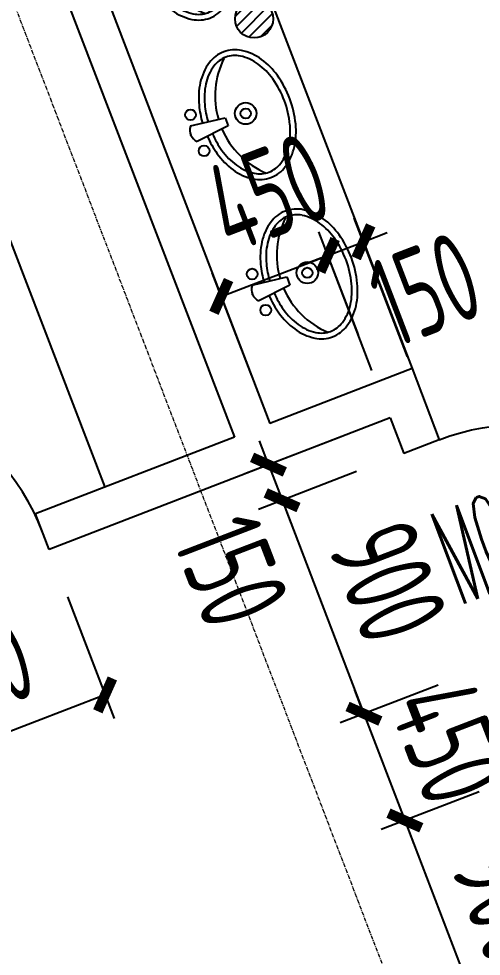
# Model space of a CAD drawing. Header units: millimetres. Extents: x 0 to 12095980, y -6694179 to 0.
# Drawn here: x 11665571 to 11667394, y -6403122 to -6399432 of the extents above; entities that cross this region are included whole.
import ezdxf

# ---------------------------------------------------------------- set-up
doc = ezdxf.new("R2010")
doc.units = ezdxf.units.MM
doc.header["$LTSCALE"] = 10
doc.linetypes.add('A1-RG-AXIS$0$CENTER', pattern=[50.8, 31.75, -6.35, 6.35, -6.35])
doc.layers.add('A1-RG-AXIS$0$A-GRID', color=1, linetype='A1-RG-AXIS$0$CENTER', lineweight=9)
for name, color, linetype in [('A1-RG-AXIS$0$A2-RG-AXIS-150$0$A-DIMS-100', 1, 'Continuous'), ('A1-RI-F2$0$A-DIMS-1：100', 1, 'Continuous'), ('A1-RI-F2$0$A-DOOR', 32, 'Continuous'), ('A1-RI-F2$0$A-EVAC1', 5, 'Continuous'), ('A1-RI-F2$0$A-FIXT', 55, 'Continuous'), ('A1-RI-F2$0$A-HATH', 8, 'Continuous'), ('A1-RI-F2$0$A-TEXT1', 4, 'Continuous'), ('A1-RI-F2$0$A-WALL', 7, 'Continuous'), ('A1-RI-F2$0$N-SYMB-DOOR', 13, 'Continuous'), ('A1-RI-F2$0$N-SYMB-DOOR1', 13, 'Continuous'), ('A1-RI-F2$0$N-SYMB-DOOR2', 13, 'Continuous')]:
    doc.layers.add(name, color=color, linetype=linetype)
doc.styles.add('A1-RG-AXIS$0$A2-RG-AXIS-150$0$XD2008', font='romans.shx', dxfattribs={"width": 0.7})
doc.styles.add('A1-RI-F2$0$ECADI', font='gbeitc.shx', dxfattribs={"width": 0.7, "bigfont": 'gbcbig.shx'})
doc.styles.add('A1-RI-F2$0$ECADI-SYM', font='simplex.shx', dxfattribs={"width": 0.7, "bigfont": 'hztxt.shx'})
doc.styles.add('A1-RI-F2$0$XD2008', font='xd-hzs.shx', dxfattribs={"width": 0.7, "bigfont": 'xd-hztxt.shx'})
doc.dimstyles.new('A1-RG-AXIS$0$A2-RG-AXIS-150$0$XD100', dxfattribs={"dimscale": 100, "dimtxt": 5.5, "dimasz": 1.5, "dimexe": 1, "dimexo": 2, "dimgap": 0.5, "dimtad": 1, "dimdec": 0, "dimdsep": 46, "dimtxsty": 'A1-RG-AXIS$0$A2-RG-AXIS-150$0$XD2008', "dimblk": 'A1-RG-AXIS$0$A2-RG-AXIS-150$0$_ArchTick', "dimcen": 2.5, "dimclrt": 4, "dimaunit": 1, "dimadec": 3, "dimazin": 0, "dimtfac": 1, "dimtdec": 0, "dimtix": 1, "dimtmove": 0, "dimatfit": 3, "dimfxl": 1, "dimtolj": 1, "dimtzin": 0, "dimarcsym": 0})
doc.dimstyles.new('A1-RI-F2$0$XD100$0', dxfattribs={"dimscale": 100, "dimtxt": 3.5, "dimasz": 2, "dimexe": 1, "dimexo": 2, "dimgap": 1, "dimtad": 1, "dimdec": 0, "dimdsep": 46, "dimtxsty": 'A1-RI-F2$0$XD2008', "dimblk1": 'A1-RI-F2$0$_ArchTick', "dimblk2": 'A1-RI-F2$0$_ArchTick', "dimsah": 1, "dimcen": 2.5, "dimclrd": 1, "dimclre": 1, "dimclrt": 4, "dimaunit": 1, "dimadec": 0, "dimazin": 0, "dimtfac": 1, "dimtdec": 0, "dimtix": 1, "dimtmove": 2, "dimatfit": 3, "dimfxl": 1, "dimtolj": 1, "dimtzin": 0, "dimarcsym": 0})

# ---------------------------------------------------------------- blocks, each defined once
blk = doc.blocks.new('A1-RI-F2$0$A-X-D2-60$0$d900')
at = {"layer": 'A1-RI-F2$0$A-DOOR'}
blk.add_lwpolyline([(1255688.4, 177571.7), (1255688.4, 177606.7), (1256588.5, 177606.7), (1256588.5, 177571.7)], close=True, dxfattribs=at)
blk.add_arc((1255688.4, 177606.7), 900, 270.0451, 357.6771, dxfattribs=at)
blk = doc.blocks.new('A1-RI-F2$0$A-X-D2-60$0$A$C299E524A')
at = {"layer": 'A1-RI-F2$0$A-FIXT'}
for p, q in [((190.2, -89.3), (207.3, 50)), ((207.3, 50), (241.3, 50.2)), ((241.3, 50.2), (256.5, -85.2))]:
    blk.add_line(p, q, dxfattribs=at)
for centre, radius in [((219.9, 132.1), 42.6), ((219.9, 132.1), 20.1), ((149.1, -73.5), 21.2), ((300.9, -72.7), 21.2)]:
    blk.add_circle(centre, radius, dxfattribs=at)
for centre, radius, start, end in [((198.4, 26.4), 284.8, 105.2325, 123.1061), ((227.5, -80.4), 395.5, 90.2624, 105.2325), ((227.5, -80.4), 395.5, 75.2924, 90.2624), ((255.6, 26.7), 284.8, 57.4188, 75.2924), ((154.5, 93.8), 204.4, 123.1061, 147.5758), ((198.4, 26.4), 262.3, 105.2325, 123.1061), ((227.5, -80.4), 373, 90.2624, 105.2325), ((227.5, -80.4), 373, 75.2924, 90.2624), ((255.6, 26.7), 262.3, 57.4188, 75.2924), ((298.9, 94.5), 204.4, 32.9491, 57.4188), ((154.5, 93.8), 181.9, 123.1061, 147.5758), ((298.9, 94.5), 181.9, 32.9491, 57.4188), ((88, 136), 125.7, 147.5758, 180.2624), ((88, 136), 103.2, 147.5758, 180.2624), ((365, 137.3), 103.2, 0.2624, 32.9491), ((365, 137.3), 125.7, 0.2624, 32.9491), ((88, 136), 125.7, 180.2624, 212.9491), ((88, 136), 103.2, 180.2624, 212.9491), ((227.9, 351.7), 329.1, 222.9962, 265.8488), ((227.9, 351.7), 329.1, 272.8594, 316.7744), ((365, 137.3), 103.2, 327.5758, 0.2624), ((365, 137.3), 125.7, 327.5758, 0.2624), ((154.1, 178.8), 181.9, 212.9491, 237.4188), ((298.5, 179.5), 181.9, 303.1061, 327.5758), ((154.1, 178.8), 204.4, 212.9491, 237.4188), ((298.5, 179.5), 204.4, 303.1061, 327.5758), ((197.4, 246.6), 284.8, 237.4188, 255.2924), ((197.4, 246.6), 262.3, 237.4188, 255.2924), ((254.6, 246.9), 262.3, 285.2325, 303.1061), ((254.6, 246.9), 284.8, 285.2325, 303.1061), ((225.5, 353.7), 395.5, 255.2924, 265.7507), ((225.5, 353.7), 373, 255.2924, 265.9168), ((225.5, 353.7), 373, 273.6151, 285.2325), ((225.5, 353.7), 395.5, 273.7753, 285.2325), ((221.9, -50.5), 49.6, 231.5281, 315.6555)]:
    blk.add_arc(centre, radius, start, end, dxfattribs=at)
blk.add_point((225, -100), dxfattribs=at)
blk = doc.blocks.new('A1-RI-F2$0$_ArchTick')
at = {"color": 0, "linetype": 'ByBlock', "const_width": 0.4}
blk.add_lwpolyline([(-0.5, -0.5), (0.5, 0.5)], dxfattribs=at)
blk = doc.blocks.new('*D207')
at = {"layer": 'A1-RI-F2$0$A-DIMS-1：100', "color": 1, "linetype": 'ByBlock', "lineweight": -2, "transparency": 16777216}
for p, q in [((11666848.2, -6401074.6), (11666461.9, -6401222.9)), ((11666555.3, -6401187), (11666519.4, -6401093.7)), ((11666901.9, -6401214.6), (11666515.7, -6401362.9)), ((11666555.3, -6401187), (11666609.1, -6401327.1)), ((11666609.1, -6401327.1), (11666644.9, -6401420.4))]:
    blk.add_line(p, q, dxfattribs=at)
at = {"layer": 'A1-RI-F2$0$A-DIMS-1：100', "color": 1, "linetype": 'ByBlock', "lineweight": -2, "transparency": 16777216, "xscale": 100, "yscale": 100, "zscale": 100}
for p, rotation in [((11666555.3, -6401187), 291.0026255580162), ((11666609.1, -6401327.1), 111.0026255580162)]:
    blk.add_blockref('A1-RI-F2$0$_ArchTick', p, dxfattribs=dict(at, rotation=rotation))
at = {"layer": 'A1-RI-F2$0$A-DIMS-1：100', "color": 4, "linetype": 'ByBlock', "transparency": 16777216, "insert": (11666410, -6401607.5), "char_height": 350, "attachment_point": 5, "rotation": 291.0026, "style": 'A1-RI-F2$0$XD2008'}
blk.add_mtext('\\A1;150', dxfattribs=at)
blk = doc.blocks.new('*D208')
at = {"layer": 'A1-RI-F2$0$A-DIMS-1：100', "color": 1, "linetype": 'ByBlock', "lineweight": -2, "transparency": 16777216}
for p, q in [((11666901.9, -6401214.6), (11666515.7, -6401362.9)), ((11666609.1, -6401327.1), (11666931.6, -6402167.3)), ((11667224.5, -6402054.8), (11666838.3, -6402203.1))]:
    blk.add_line(p, q, dxfattribs=at)
at = {"layer": 'A1-RI-F2$0$A-DIMS-1：100', "color": 1, "linetype": 'ByBlock', "lineweight": -2, "transparency": 16777216, "xscale": 100, "yscale": 100, "zscale": 100}
for p, rotation in [((11666609.1, -6401327.1), 111.0026256005504), ((11666931.6, -6402167.3), 291.0026256005504)]:
    blk.add_blockref('A1-RI-F2$0$_ArchTick', p, dxfattribs=dict(at, rotation=rotation))
at = {"layer": 'A1-RI-F2$0$A-DIMS-1：100', "color": 4, "linetype": 'ByBlock', "transparency": 16777216, "insert": (11667027.1, -6401648.6), "char_height": 350, "attachment_point": 5, "rotation": 291.0026, "style": 'A1-RI-F2$0$XD2008'}
blk.add_mtext('\\A1;900', dxfattribs=at)
blk = doc.blocks.new('*D209')
at = {"layer": 'A1-RI-F2$0$A-DIMS-1：100', "color": 1, "linetype": 'ByBlock', "lineweight": -2, "transparency": 16777216}
for p, q in [((11667224.5, -6402054.8), (11666838.3, -6402203.1)), ((11666931.6, -6402167.3), (11666895.8, -6402073.9)), ((11666931.6, -6402167.3), (11667092.9, -6402587.4)), ((11667385.8, -6402475), (11666999.5, -6402623.2)), ((11667092.9, -6402587.4), (11667128.7, -6402680.7))]:
    blk.add_line(p, q, dxfattribs=at)
at = {"layer": 'A1-RI-F2$0$A-DIMS-1：100', "color": 1, "linetype": 'ByBlock', "lineweight": -2, "transparency": 16777216, "xscale": 100, "yscale": 100, "zscale": 100}
for p, rotation in [((11666931.6, -6402167.3), 291.0026256005504), ((11667092.9, -6402587.4), 111.0026256005504)]:
    blk.add_blockref('A1-RI-F2$0$_ArchTick', p, dxfattribs=dict(at, rotation=rotation))
at = {"layer": 'A1-RI-F2$0$A-DIMS-1：100', "color": 4, "linetype": 'ByBlock', "transparency": 16777216, "insert": (11667269, -6402278.8), "char_height": 350, "attachment_point": 5, "rotation": 291.0026, "style": 'A1-RI-F2$0$XD2008'}
blk.add_mtext('\\A1;450', dxfattribs=at)
blk = doc.blocks.new('*D210')
at = {"layer": 'A1-RI-F2$0$A-DIMS-1：100', "color": 1, "linetype": 'ByBlock', "lineweight": -2, "transparency": 16777216}
for p, q in [((11667385.8, -6402475), (11666999.5, -6402623.2)), ((11667092.9, -6402587.4), (11667415.5, -6403427.6)), ((11667708.3, -6403315.2), (11667322.1, -6403463.4))]:
    blk.add_line(p, q, dxfattribs=at)
at = {"layer": 'A1-RI-F2$0$A-DIMS-1：100', "color": 1, "linetype": 'ByBlock', "lineweight": -2, "transparency": 16777216, "xscale": 100, "yscale": 100, "zscale": 100}
for p, rotation in [((11667092.9, -6402587.4), 111.0026256005504), ((11667415.5, -6403427.6), 291.0026256005504)]:
    blk.add_blockref('A1-RI-F2$0$_ArchTick', p, dxfattribs=dict(at, rotation=rotation))
at = {"layer": 'A1-RI-F2$0$A-DIMS-1：100', "color": 4, "linetype": 'ByBlock', "transparency": 16777216, "insert": (11667510.9, -6402908.9), "char_height": 350, "attachment_point": 5, "rotation": 291.0026, "style": 'A1-RI-F2$0$XD2008'}
blk.add_mtext('\\A1;900', dxfattribs=at)
blk = doc.blocks.new('*D217')
at = {"layer": 'A1-RI-F2$0$A-DIMS-1：100', "color": 1, "linetype": 'ByBlock', "lineweight": -2, "transparency": 16777216}
for p, q in [((11667103.2, -6400762.4), (11666893.7, -6400216.6)), ((11666963.2, -6400816.2), (11666753.6, -6400270.4)), ((11666929.5, -6400310), (11667022.9, -6400274.1)), ((11666789.5, -6400363.7), (11666929.5, -6400310)), ((11666789.5, -6400363.7), (11666696.1, -6400399.6))]:
    blk.add_line(p, q, dxfattribs=at)
at = {"layer": 'A1-RI-F2$0$A-DIMS-1：100', "color": 1, "linetype": 'ByBlock', "lineweight": -2, "transparency": 16777216, "xscale": 100, "yscale": 100, "zscale": 100}
for p, rotation in [((11666929.5, -6400310), 201.0026255573156), ((11666789.5, -6400363.7), 21.00262555731549)]:
    blk.add_blockref('A1-RI-F2$0$_ArchTick', p, dxfattribs=dict(at, rotation=rotation))
at = {"layer": 'A1-RI-F2$0$A-DIMS-1：100', "color": 4, "linetype": 'ByBlock', "transparency": 16777216, "insert": (11667172.7, -6400496.9), "char_height": 350, "attachment_point": 5, "rotation": 21.0026, "style": 'A1-RI-F2$0$XD2008'}
blk.add_mtext('\\A1;150', dxfattribs=at)
blk = doc.blocks.new('*D218')
at = {"layer": 'A1-RI-F2$0$A-DIMS-1：100', "color": 1, "linetype": 'ByBlock', "lineweight": -2, "transparency": 16777216}
for p, q in [((11666909.6, -6400676.6), (11666753.6, -6400270.4)), ((11666369.4, -6400525), (11666789.5, -6400363.7)), ((11666489.5, -6400837.9), (11666333.5, -6400431.7))]:
    blk.add_line(p, q, dxfattribs=at)
at = {"layer": 'A1-RI-F2$0$A-DIMS-1：100', "color": 1, "linetype": 'ByBlock', "lineweight": -2, "transparency": 16777216, "xscale": 100, "yscale": 100, "zscale": 100}
for p, rotation in [((11666789.5, -6400363.7), 21.00262555833753), ((11666369.4, -6400525), 201.0026255583376)]:
    blk.add_blockref('A1-RI-F2$0$_ArchTick', p, dxfattribs=dict(at, rotation=rotation))
at = {"layer": 'A1-RI-F2$0$A-DIMS-1：100', "color": 4, "linetype": 'ByBlock', "transparency": 16777216, "insert": (11666551.6, -6400116.8), "char_height": 350, "attachment_point": 5, "rotation": 21.0026, "style": 'A1-RI-F2$0$XD2008'}
blk.add_mtext('\\A1;450', dxfattribs=at)
blk = doc.blocks.new('*D221')
at = {"layer": 'A1-RI-F2$0$A-DIMS-1：100', "color": 1, "linetype": 'ByBlock', "lineweight": -2, "transparency": 16777216}
for p, q in [((11665763, -6401707.2), (11665947.6, -6402186.3)), ((11664923.1, -6402030.6), (11665107.7, -6402509.8)), ((11665911.6, -6402093), (11665071.8, -6402416.5))]:
    blk.add_line(p, q, dxfattribs=at)
at = {"layer": 'A1-RI-F2$0$A-DIMS-1：100', "color": 1, "linetype": 'ByBlock', "lineweight": -2, "transparency": 16777216, "xscale": 100, "yscale": 100, "zscale": 100}
for p, rotation in [((11665911.6, -6402093), 21.06576445609989), ((11665071.8, -6402416.5), 201.0657644560999)]:
    blk.add_blockref('A1-RI-F2$0$_ArchTick', p, dxfattribs=dict(at, rotation=rotation))
at = {"layer": 'A1-RI-F2$0$A-DIMS-1：100', "color": 4, "linetype": 'ByBlock', "transparency": 16777216, "insert": (11665392.8, -6401998.1), "char_height": 350, "attachment_point": 5, "rotation": 21.0658, "style": 'A1-RI-F2$0$XD2008'}
blk.add_mtext('\\A1;900', dxfattribs=at)
blk = doc.blocks.new('A1-RI-F2$0$mc')
at = {"layer": 'A1-RI-F2$0$N-SYMB-DOOR', "style": 'A1-RI-F2$0$ECADI-SYM', "width": 0.7}
for tag, p in [('门窗主编号1', (55.7, -311.3)), ('门窗主编号2', (667.6, -311.3))]:
    blk.add_attdef(tag, p, '', height=180, dxfattribs=at)
at = {"layer": 'A1-RI-F2$0$N-SYMB-DOOR', "style": 'A1-RI-F2$0$ECADI-SYM', "width": 0.7, "flags": 1}
for tag, p in [('洞口尺寸(宽X高)', (55.6, -717.2)), ('备注', (57.1, -921.2))]:
    blk.add_attdef(tag, p, '', height=180, dxfattribs=at)
at = {"layer": 'A1-RI-F2$0$N-SYMB-DOOR1', "style": 'A1-RI-F2$0$ECADI-SYM', "width": 0.7}
blk.add_attdef('门窗辅编号1', (55.7, -516.1), '', height=180, dxfattribs=at)
at = {"layer": 'A1-RI-F2$0$N-SYMB-DOOR2', "style": 'A1-RI-F2$0$ECADI-SYM', "width": 0.7}
blk.add_attdef('门窗辅编号2', (311.5, -516.1), '', height=180, dxfattribs=at)
blk = doc.blocks.new('A1-RG-AXIS$0$A2-RG-AXIS-150$0$_ArchTick')
at = {"color": 0, "linetype": 'ByBlock', "const_width": 0.4}
blk.add_lwpolyline([(-0.5, -0.5), (0.5, 0.5)], dxfattribs=at)
blk = doc.blocks.new('*D722')
at = {"layer": 'A1-RG-AXIS$0$A2-RG-AXIS-150$0$A-DIMS-100', "color": 0, "lineweight": -2, "ltscale": 3, "transparency": 16777216}
for p, q in [((11670910, -6387267.3), (11670915.9, -6387284)), ((11580897.2, -6435951), (11580908, -6435965))]:
    blk.add_line(p, q, dxfattribs=at)
blk.add_arc((11778731.9, -6694178.6), 325182.4, 109.357031, 127.456634, dxfattribs=at)
at = {"layer": 'A1-RG-AXIS$0$A2-RG-AXIS-150$0$A-DIMS-100', "color": 0, "lineweight": -2, "ltscale": 3, "transparency": 16777216, "xscale": 150, "yscale": 150, "zscale": 150}
for p, rotation in [((11670949, -6387378.3), 19.35703132825471), ((11580968.8, -6436044.4), 217.4566338573137)]:
    blk.add_blockref('A1-RG-AXIS$0$A2-RG-AXIS-150$0$_ArchTick', p, dxfattribs=dict(at, rotation=rotation))
at = {"layer": 'A1-RG-AXIS$0$A2-RG-AXIS-150$0$A-DIMS-100', "color": 4, "ltscale": 3, "transparency": 16777216, "insert": (11623903.2, -6407910.6), "char_height": 375, "attachment_point": 5, "rotation": 28.4068, "style": 'A1-RG-AXIS$0$A2-RG-AXIS-150$0$XD2008'}
blk.add_mtext('\\A1;18°5\'59"', dxfattribs=at)
blk = doc.blocks.new('A1-RG-AXIS')
at = {"layer": 'A1-RG-AXIS$0$A-GRID', "linetype": 'A1-RG-AXIS$0$CENTER', "ltscale": 0.05}
blk.add_lwpolyline([(11661998.5, -6390116.5), (11676909.7, -6428956.6)], dxfattribs=at)
blk.add_lwpolyline([(11682866.1, -6392336.6, 0.10373), (11569674.9, -6456283.6, 0.10373)], format="xyb", dxfattribs=at)
blk.add_arc((11778731.9, -6694178.6), 308600, 107.574373, 131.323037, dxfattribs=at)
at = {"layer": 'A1-RG-AXIS$0$A2-RG-AXIS-150$0$A-DIMS-100', "ltscale": 3}
dim = blk.add_angular_dim_3p(base=(11639299.9, -6400406.2), center=(11778731.9, -6694178.6), p1=(11670976.3, -6387456), p2=(11581018.9, -6436109.7), dimstyle='A1-RG-AXIS$0$A2-RG-AXIS-150$0$XD100', override={"dimtxt": 3.75, "dimadec": 4}, dxfattribs=at)
dim.commit()
dim.dimension.update_dxf_attribs({"geometry": '*D722', "text_midpoint": (11623903.2, -6407910.6)})
blk = doc.blocks.new('A1-RI-F2')
at = {"layer": 'A1-RI-F2$0$A-HATH'}
h = blk.add_hatch(dxfattribs=at)
h.set_pattern_fill('ANSI31', color=256, scale=10, style=0)
h.set_pattern_definition([(45, (71127.076, 37588.987), (-22.4506403, 22.4506403), [])])
edge = h.paths.add_edge_path()
edge.add_arc((11666498.8, -6399432.8), 75, 0, 360)
at = {"layer": 'A1-RI-F2$0$A-EVAC1'}
blk.add_circle((11666498.8, -6399432.8), 75, dxfattribs=at)
at = {"layer": 'A1-RI-F2$0$A-FIXT'}
for p, q in [((11665932.4, -6397712.8), (11667121.1, -6400809)), ((11665076.6, -6399110.8), (11665910.4, -6401275.3))]:
    blk.add_line(p, q, dxfattribs=at)
at = {"layer": 'A1-RI-F2$0$A-WALL', "linetype": 'ByBlock'}
for p, q in [((11665730.1, -6398859.9), (11666561.2, -6401024.6)), ((11665590.1, -6398913.7), (11666421.2, -6401078.6)), ((11667121.1, -6400809), (11666561.2, -6401024.6)), ((11667121.1, -6400809), (11667228.6, -6401089)), ((11667034.9, -6401002.9), (11665691.1, -6401520.5)), ((11667034.9, -6401002.9), (11667088.6, -6401143)), ((11666421.2, -6401078.6), (11665637.3, -6401380.5)), ((11667228.6, -6401089), (11667088.6, -6401143)), ((11665691.1, -6401520.5), (11665637.3, -6401380.5))]:
    blk.add_line(p, q, dxfattribs=at)
at = {"linetype": 'ByBlock'}
blk.add_blockref('A1-RG-AXIS', (0, 0), dxfattribs=at)
at = {"layer": 'A1-RI-F2$0$A-DOOR', "rotation": 110.8940380277065}
blk.add_blockref('A1-RI-F2$0$A-X-D2-60$0$d900', (12278581.6, -7511548.5), dxfattribs=at)
at = {"layer": 'A1-RI-F2$0$A-DOOR', "xscale": -1, "rotation": 201.1108610866073}
blk.add_blockref('A1-RI-F2$0$A-X-D2-60$0$d900', (10432168.7, -6688508.4), dxfattribs=at)
at = {"layer": 'A1-RI-F2$0$A-FIXT', "rotation": 290.3715481708352}
for p in [(11666024.4, -6399017.4), (11666265.2, -6399644.9), (11666508.1, -6400271.6)]:
    blk.add_blockref('A1-RI-F2$0$A-X-D2-60$0$A$C299E524A', p, dxfattribs=at)
at = {"layer": 'A1-RI-F2$0$N-SYMB-DOOR'}
ref = blk.add_blockref('A1-RI-F2$0$mc', (11668015.2, -6400977), dxfattribs=dict(at, xscale=-1.499999999241912, yscale=1.499999999036248, rotation=20.63260878054765))
ref.add_attrib('门窗主编号1', 'M0922', (11667307.7, -6401742.3), dxfattribs={"height": 375, "rotation": 20.6326, "style": 'A1-RI-F2$0$ECADI-SYM', "width": 0.4})
at = {"layer": 'A1-RI-F2$0$A-TEXT1', "style": 'A1-RI-F2$0$ECADI', "width": 0.7}
for tag, p in [('（-0.050）', (11749732.1, -6422418.7)), ('（结构标高）', (11757640.8, -6422418.7))]:
    blk.add_attdef(tag, p, '', height=375, dxfattribs=at)
at = {"layer": 'A1-RI-F2$0$A-DIMS-1：100', "color": 3, "linetype": 'ByBlock'}
for base, p1, p2, angle, picture, middle in [((11666789.5, -6400363.7), (11666561.2, -6401024.6), (11666981.3, -6400863.4), 21.0026, '*D218', (11666551.6, -6400116.8)), ((11666929.5, -6400310), (11667034.9, -6401002.9), (11667174.9, -6400949.2), 21.0026, '*D217', (11667172.7, -6400496.9)), ((11666609.1, -6401327.1), (11667034.9, -6401002.9), (11667088.6, -6401143), 291.0026, '*D207', (11666410, -6401607.5))]:
    dim = blk.add_linear_dim(base=base, p1=p1, p2=p2, angle=angle, dimstyle='A1-RI-F2$0$XD100$0', override={"dimasz": 1}, dxfattribs=at)
    dim.commit()
    dim.dimension.update_dxf_attribs({"geometry": picture, "text_midpoint": middle, "dimtype": 129})
for base, p1, p2, picture, middle in [((11666931.6, -6402167.3), (11667088.6, -6401143), (11667411.2, -6401983.2), '*D208', (11667027.1, -6401648.6)), ((11667092.9, -6402587.4), (11667411.2, -6401983.2), (11667572.5, -6402403.3), '*D209', (11667269, -6402278.8)), ((11667415.5, -6403427.6), (11667572.5, -6402403.3), (11667895.1, -6403243.5), '*D210', (11667510.9, -6402908.9))]:
    dim = blk.add_linear_dim(base=base, p1=p1, p2=p2, angle=111.0026, dimstyle='A1-RI-F2$0$XD100$0', override={"dimasz": 1}, dxfattribs=at)
    dim.commit()
    dim.dimension.update_dxf_attribs({"geometry": picture, "text_midpoint": middle})
dim = blk.add_aligned_dim(p1=(11665691.1, -6401520.5), p2=(11664851.3, -6401844), distance=613.5, dimstyle='A1-RI-F2$0$XD100$0', override={"dimasz": 1}, dxfattribs=at)
dim.commit()
dim.dimension.update_dxf_attribs({"geometry": '*D221', "text_midpoint": (11665392.8, -6401998.1)})

msp = doc.modelspace()

# ---------------------------------------------------------------- block references
msp.add_blockref('A1-RI-F2', (0, 0))

doc.saveas('drawing.dxf')
